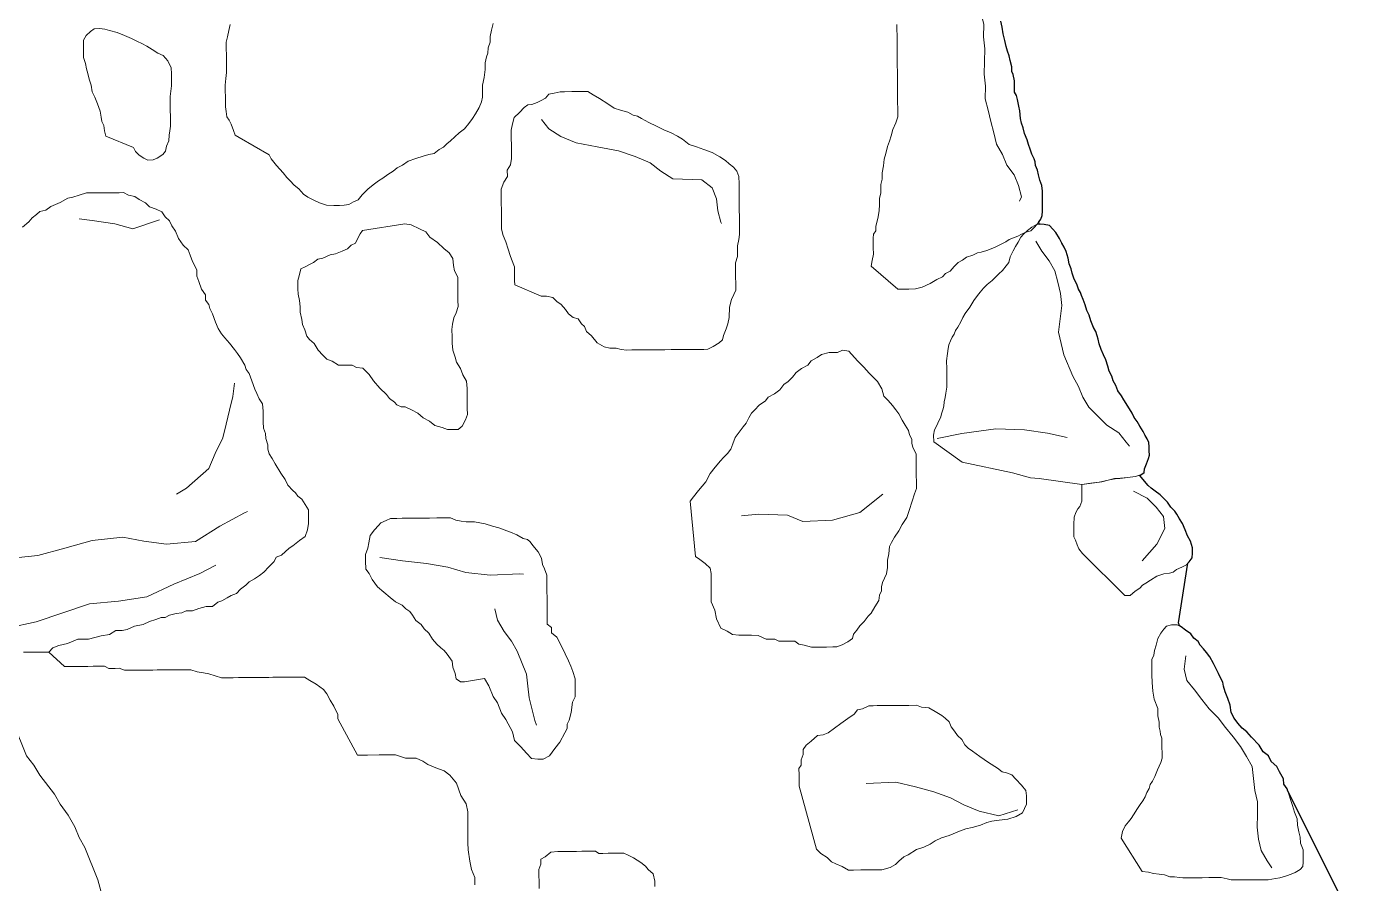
# Model space of a CAD drawing. Header units: millimetres. Extents: x -3113 to 15022, y -19591 to 4665.
# Drawn here: x -1424 to -769, y 184 to 605 of the extents above; entities that cross this region are included whole.
import ezdxf

# ---------------------------------------------------------------- set-up
doc = ezdxf.new("R2010")
doc.units = ezdxf.units.MM
doc.header["$XCLIPFRAME"] = 2
for name, color, linetype, lineweight in [('0A-detail', 7, 'Continuous', 18), ('0A-detail-detail', 7, 'Continuous', 13), ('0T-walltop', 7, 'Continuous', 30)]:
    doc.layers.add(name, color=color, linetype=linetype, lineweight=lineweight)
picture_1 = doc.add_image_def('image1.tif', size_in_pixel=(6668, 8809))

msp = doc.modelspace()

# ---------------------------------------------------------------- linework, layer by layer
at = {"layer": '0A-detail'}
for points in [[(-1371.85, 545.4), (-1385.4, 550.88), (-1386.12, 553.57), (-1386.35, 556.17), (-1387.46, 558.16), (-1387.68, 560.16), (-1388.31, 563.15), (-1389.54, 566.74), (-1390.87, 570.03), (-1392.2, 572.62), (-1392.63, 575.91), (-1393.65, 578.8), (-1394.28, 581.6), (-1395, 583.89), (-1395.42, 586.59), (-1396.35, 589.58), (-1396.38, 592.48), (-1396.4, 595.48), (-1396.43, 598.08), (-1395.15, 600.39), (-1392.96, 602.21), (-1391.18, 603.53), (-1388.58, 603.75), (-1385.87, 603.38), (-1383.57, 602.7), (-1379.96, 601.73), (-1376.35, 600.36), (-1372.83, 598.89), (-1369.92, 597.32), (-1367.71, 596.34), (-1365.4, 595.06), (-1362.68, 593.39), (-1359.97, 591.71), (-1357.36, 590.43), (-1355.03, 587.85), (-1353.3, 584.47), (-1353.28, 581.57), (-1353.25, 578.77), (-1353.22, 575.67), (-1353.6, 572.97), (-1353.87, 570.36), (-1353.85, 568.06), (-1353.81, 563.76), (-1353.78, 560.46), (-1353.76, 557.86), (-1353.74, 555.86), (-1354.02, 553.46), (-1354.3, 551.46), (-1354.48, 548.56), (-1355.65, 545.95), (-1356.23, 543.54), (-1357.52, 541.93), (-1360.2, 540.11), (-1362.19, 539.19), (-1364.79, 539.16), (-1366.8, 540.05), (-1369.01, 541.63), (-1370.83, 543.41)], [(-1171.78, 472.31), (-1184.73, 477.89), (-1184.75, 479.99), (-1184.78, 483.09), (-1184.81, 486.69), (-1186.24, 490.48), (-1186.96, 492.37), (-1187.99, 495.46), (-1189.02, 499.05), (-1190.45, 502.14), (-1191.18, 505.23), (-1191.21, 508.83), (-1191.23, 511.43), (-1191.27, 515.03), (-1191.29, 517.63), (-1191.32, 521.23), (-1191.36, 524.83), (-1190.09, 528.24), (-1188.31, 531.06), (-1188.34, 534.16), (-1186.86, 536.77), (-1186.29, 539.88), (-1186.31, 541.98), (-1186.34, 545.58), (-1186.39, 550.68), (-1186.42, 553.88), (-1185.75, 556.99), (-1184.97, 560.09), (-1182.4, 562.52), (-1180.02, 564.94), (-1178.33, 566.35), (-1176.23, 566.37), (-1173.64, 567.4), (-1171.65, 568.41), (-1169.56, 569.53), (-1167.98, 571.55), (-1165.28, 571.97), (-1162.39, 572.7), (-1160.29, 572.72), (-1156.69, 572.75), (-1151.49, 572.8), (-1148.89, 572.82), (-1146.27, 571.24), (-1143.16, 569.37), (-1139.03, 566.71), (-1135.91, 564.64), (-1132.8, 563.66), (-1129.19, 562.6), (-1126.58, 561.12), (-1124.48, 560.64), (-1122.47, 559.56), (-1118.85, 557.59), (-1115.13, 555.82), (-1111.52, 553.96), (-1107.9, 552.49), (-1104.79, 550.92), (-1102.37, 549.44), (-1099.05, 546.87), (-1095.44, 545.7), (-1091.83, 544.33), (-1087.71, 542.87), (-1084, 540.81), (-1081.28, 538.93), (-1079.36, 537.25), (-1077.25, 535.67), (-1075.73, 533.68), (-1074.61, 531.09), (-1074.57, 527.49), (-1074.55, 524.89), (-1074.52, 521.79), (-1074.5, 519.69), (-1074.48, 517.09), (-1074.45, 513.99), (-1074.43, 511.99), (-1074.41, 508.89), (-1074.38, 506.29), (-1074.35, 502.69), (-1074.73, 500.09), (-1075.4, 496.98), (-1075.37, 494.38), (-1075.35, 491.78), (-1076.32, 488.67), (-1076.3, 486.07), (-1076.28, 484.07), (-1076.26, 481.47), (-1076.23, 478.87), (-1076.2, 475.27), (-1077.18, 473.16), (-1078.26, 470.75), (-1079.23, 466.95), (-1079.48, 461.84), (-1080.15, 458.74), (-1080.83, 456.33), (-1082.2, 453.02), (-1082.68, 450.91), (-1084.27, 449.4), (-1087.35, 447.57), (-1089.94, 446.25), (-1091.94, 446.23), (-1095.54, 446.2), (-1099.24, 446.16), (-1101.74, 446.14), (-1105.44, 446.11), (-1107.94, 446.09), (-1111.04, 446.06), (-1114.74, 446.02), (-1117.24, 446), (-1119.84, 445.98), (-1123.54, 445.94), (-1127.14, 445.91), (-1129.64, 445.89), (-1132.44, 446.16), (-1134.85, 446.84), (-1137.95, 446.81), (-1140.85, 447.49), (-1144.17, 449.36), (-1147, 452.93), (-1149.42, 455.01), (-1150.44, 457.5), (-1151.86, 458.79), (-1153.58, 461.17), (-1155.98, 461.85), (-1158.3, 463.63), (-1159.82, 465.72), (-1161.94, 468.3), (-1163.96, 469.78), (-1166.07, 471.66), (-1169.18, 472.33)], [(-1235.38, 416.53), (-1238.49, 418), (-1240.49, 417.98), (-1242.6, 418.97), (-1243.81, 420.35), (-1246.23, 422.03), (-1247.65, 424.12), (-1250.97, 427.19), (-1254.11, 430.76), (-1256.13, 433.84), (-1257.65, 435.43), (-1259.26, 436.92), (-1262.37, 437.39), (-1264.48, 438.47), (-1266.48, 438.45), (-1269.08, 438.43), (-1271.18, 438.41), (-1274.29, 440.38), (-1276.9, 441.46), (-1278.92, 443.44), (-1281.24, 445.82), (-1283.17, 449.1), (-1285.39, 450.98), (-1286.81, 452.67), (-1287.83, 455.76), (-1288.86, 458.35), (-1289.28, 460.94), (-1290.01, 464.54), (-1290.04, 467.14), (-1290.36, 470.23), (-1291.09, 473.33), (-1291.12, 475.93), (-1291.13, 477.93), (-1291.15, 480.03), (-1290.47, 482.33), (-1289.71, 485.74), (-1287.61, 486.76), (-1285.52, 487.88), (-1283.53, 488.9), (-1281.45, 490.42), (-1278.85, 491.04), (-1275.27, 492.57), (-1272.67, 493.1), (-1269.38, 494.43), (-1266.79, 495.55), (-1265.01, 497.37), (-1262.92, 498.38), (-1261.94, 500.49), (-1260.66, 502.91), (-1259.37, 504.62), (-1238.7, 507.9), (-1235.6, 507.43), (-1231.48, 505.37), (-1228.37, 503.9), (-1226.34, 501.32), (-1222.62, 498.75), (-1219.49, 495.68), (-1216.87, 493.6), (-1215.15, 490.82), (-1214.82, 487.42), (-1214.29, 484.82), (-1212.67, 481.74), (-1212.64, 478.64), (-1212.62, 476.64), (-1212.59, 473.54), (-1212.56, 470.44), (-1212.54, 467.34), (-1213.51, 464.23), (-1214.58, 461.62), (-1215.26, 458.51), (-1215.53, 455.91), (-1215.5, 452.31), (-1215.47, 449.21), (-1215.14, 445.81), (-1214.01, 442.32), (-1213.29, 439.93), (-1211.26, 436.85), (-1210.13, 433.76), (-1208.4, 430.68), (-1208.07, 427.08), (-1208.05, 424.98), (-1208.01, 420.38), (-1207.98, 417.28), (-1207.95, 414.18), (-1208.93, 411.57), (-1210.5, 408.46), (-1212.49, 406.94), (-1215.09, 406.91), (-1217.69, 406.89), (-1220.3, 407.87), (-1223.91, 408.83), (-1226.53, 410.91), (-1229.64, 412.58), (-1232.26, 414.96)], [(-965.03, 390.88), (-978.92, 400.85), (-979.05, 404.15), (-978.58, 406.75), (-977.3, 409.17), (-976.61, 410.87), (-975.73, 412.68), (-974.95, 414.99), (-974.57, 416.59), (-974.08, 418.3), (-973.9, 420.4), (-973.32, 422.6), (-973.04, 424.71), (-972.57, 427.71), (-972.59, 430.01), (-972.62, 433.21), (-972.65, 436.71), (-972.68, 440.51), (-972.32, 444.11), (-971.94, 446.72), (-971.65, 448.42), (-970.77, 450.43), (-969.89, 452.23), (-969, 453.74), (-968.32, 455.45), (-967.23, 457.06), (-965.66, 459.77), (-964.78, 461.78), (-963.59, 463.89), (-961.32, 467.01), (-959.25, 470.23), (-957.47, 472.65), (-956.19, 474.36), (-954.61, 476.27), (-952.72, 478.09), (-950.34, 480.01), (-948.46, 481.83), (-946.97, 483.24), (-945.28, 484.86), (-943.5, 487.28), (-942.22, 488.89), (-941.54, 491.69), (-940.07, 494.61), (-938.89, 496.72), (-937.61, 498.83), (-936.23, 501.24), (-934.95, 502.85), (-932.96, 504.57), (-930.78, 506.19), (-928.59, 507.51), (-926.69, 507.63), (-924.79, 507.55), (-922.18, 506.97), (-920.57, 505.18), (-919.05, 503.6), (-917.32, 500.61), (-916.2, 498.42), (-914.99, 496.43), (-914.07, 494.24), (-913.04, 490.95), (-912.51, 488.26), (-911.49, 485.76), (-910.97, 483.67), (-910.04, 480.68), (-908.82, 478.19), (-907.9, 475.8), (-906.89, 474.21), (-906.47, 472.61), (-905.65, 470.62), (-904.73, 468.03), (-903.9, 465.23), (-902.78, 463.04), (-901.86, 460.25), (-900.53, 456.96), (-899.51, 454.97), (-898.79, 452.88), (-898.28, 451.18), (-897.76, 448.99), (-896.73, 446.1), (-895.61, 443.61), (-894.58, 441.02), (-893.56, 438.03), (-892.83, 435.53), (-891.51, 433.04), (-890.89, 430.75), (-889.67, 428.46), (-888.55, 425.87), (-886.82, 423.39), (-885.61, 421.4), (-883.68, 418.41), (-881.55, 414.93), (-880.53, 412.84), (-879.21, 410.75), (-877.89, 408.47), (-876.27, 405.88), (-875.15, 403.99), (-874.23, 402.3), (-873.42, 400.41), (-873.2, 398.31), (-873.18, 396.41), (-873.16, 394.31), (-873.55, 392.6), (-874.62, 389.99), (-875.5, 387.59), (-875.78, 385.78), (-877.27, 384.67), (-879.97, 383.85), (-887.66, 382.78), (-890.26, 382.75), (-893.35, 381.92), (-897.64, 380.99), (-906.23, 379.91), (-927.26, 382.82), (-931.56, 383.18), (-940.38, 385.6)], [(-1098.57, 371.77), (-1096.98, 373.88), (-1094.41, 376.9), (-1090.85, 381.14), (-1088.79, 385.26), (-1086.32, 388.38), (-1083.74, 391.5), (-1082.16, 393.12), (-1080.18, 395.13), (-1078.6, 397.25), (-1077.62, 399.86), (-1076.55, 402.97), (-1074.57, 405.59), (-1072.49, 408.2), (-1071.11, 409.92), (-1069.73, 412.63), (-1068.46, 414.94), (-1066.87, 416.46), (-1064.69, 418.88), (-1061.61, 421), (-1060.23, 422.72), (-1057.14, 424.44), (-1054.56, 426.37), (-1052.58, 428.99), (-1050.5, 430.5), (-1048.41, 432.62), (-1046.54, 434.94), (-1043.85, 436.76), (-1040.77, 438.39), (-1039.19, 440.51), (-1036.3, 442.23), (-1034.11, 443.65), (-1030.42, 444.69), (-1026.32, 444.72), (-1023.73, 445.75), (-1020.63, 445.28), (-1016.49, 440.61), (-1013.36, 437.54), (-1010.73, 434.56), (-1009.22, 432.98), (-1006.59, 430.4), (-1004.46, 426.82), (-1003.43, 423.23), (-1001.31, 421.15), (-999.29, 418.67), (-997.67, 416.58), (-996.15, 414.5), (-994.52, 411.41), (-993, 408.92), (-991.37, 406.34), (-990.86, 404.24), (-989.84, 402.15), (-989.82, 400.15), (-989.3, 398.06), (-987.67, 394.97), (-987.64, 391.37), (-987.61, 388.27), (-987.58, 385.17), (-987.54, 380.47), (-987.52, 377.97), (-988.49, 375.36), (-989.56, 371.75), (-991.02, 367.04), (-992.29, 363.63), (-994.56, 360.31), (-996.13, 357.19), (-998.2, 354.07), (-999.68, 351.46), (-1000.66, 349.35), (-1001.03, 345.75), (-1001.7, 342.64), (-1001.67, 339.04), (-1002.14, 335.94), (-1004.2, 331.82), (-1004.68, 329.71), (-1004.66, 327.62), (-1005.64, 325.61), (-1005.92, 323), (-1007.99, 319.88), (-1009.66, 316.77), (-1011.25, 315.15), (-1013.23, 312.64), (-1015.31, 310.52), (-1016.79, 308.4), (-1018.37, 306.39), (-1018.85, 304.29), (-1021.24, 302.56), (-1024.02, 301.14), (-1026.61, 300.12), (-1028.61, 300.1), (-1031.71, 300.07), (-1034.31, 300.05), (-1036.91, 300.02), (-1039.01, 300), (-1042.62, 300.97), (-1045.23, 301.45), (-1047.24, 303.03), (-1049.84, 303.01), (-1052.44, 302.98), (-1055.04, 302.96), (-1057.05, 303.94), (-1061.25, 303.9), (-1065.17, 305.67), (-1068.47, 305.94), (-1071.57, 305.91), (-1074.67, 305.88), (-1077.77, 306.15), (-1080.39, 307.83), (-1083.5, 309.4), (-1085.64, 313.98), (-1086.48, 318.17), (-1088.22, 322.26), (-1088.25, 326.36), (-1088.29, 329.96), (-1088.31, 332.56), (-1088.34, 336.16), (-1088.77, 338.75), (-1091.19, 341.13), (-1093.91, 343.11), (-1096.02, 344.59)], [(-885.14, 325.3), (-905.92, 346.01), (-907.85, 348.29), (-908.56, 350.29), (-909.48, 352.48), (-910.2, 354.17), (-910.22, 356.47), (-910.25, 360.17), (-909.99, 363.87), (-909.31, 366.08), (-908.32, 367.89), (-907.23, 369), (-906.36, 371.61), (-906.23, 379.91), (-901.94, 380.45), (-896.54, 381.2), (-892.65, 382.13), (-888.96, 382.76), (-883.86, 383.31), (-879.97, 383.85), (-877.97, 384.46), (-873.72, 379.3), (-872.21, 378.12), (-870.3, 376.53), (-867.78, 374.76), (-866.07, 372.97), (-864.25, 371.19), (-862.53, 368.8), (-860.71, 366.82), (-859.7, 365.23), (-858.28, 363.04), (-856.86, 360.75), (-855.63, 357.67), (-854.4, 354.68), (-852.98, 352.09), (-851.95, 348.8), (-851.92, 346.1), (-852.1, 343.8), (-853.69, 341.98), (-854.87, 340.47), (-857.16, 339.25), (-859.75, 338.13), (-861.44, 336.81), (-863.24, 336.3), (-866.03, 336.07), (-869.52, 334.84), (-872.6, 332.91), (-874.89, 331.39), (-876.58, 330.37), (-877.87, 328.96), (-880.16, 327.54), (-882.54, 325.32)], [(-1199.48, 284.55), (-1209.37, 282.96), (-1211.37, 282.94), (-1213.48, 284.42), (-1214, 287.02), (-1215.03, 290.11), (-1215.46, 293.21), (-1217.89, 296.58), (-1219.31, 298.37), (-1221.02, 299.66), (-1222.93, 301.44), (-1225.06, 303.92), (-1226.88, 306.8), (-1229.2, 309.08), (-1230.72, 311.17), (-1233.34, 313.14), (-1234.96, 315.73), (-1236.28, 317.52), (-1238.09, 318.8), (-1239.91, 320.59), (-1243.22, 322.26), (-1245.84, 324.43), (-1248.97, 327), (-1252.09, 329.58), (-1254.72, 333.15), (-1256.25, 336.24), (-1257.87, 338.32), (-1257.91, 342.42), (-1257.93, 345.52), (-1256.86, 348.63), (-1256.39, 351.24), (-1255.62, 354.84), (-1253.54, 357.66), (-1251.56, 359.68), (-1250.38, 361.09), (-1247.78, 362.12), (-1245.69, 363.23), (-1242.59, 363.26), (-1239.99, 363.29), (-1237.99, 363.3), (-1234.9, 363.33), (-1231.8, 363.36), (-1229.2, 363.38), (-1226.6, 363.41), (-1223, 363.44), (-1219.4, 363.47), (-1216.3, 363.5), (-1213.69, 362.42), (-1211.08, 361.95), (-1208.48, 361.47), (-1204.38, 361.51), (-1199.17, 360.56), (-1195.56, 359.49), (-1192.45, 358.52), (-1189.84, 357.54), (-1186.73, 356.47), (-1183.62, 355.2), (-1180.5, 353.42), (-1178.4, 352.94), (-1177.09, 351.76), (-1175.87, 349.87), (-1173.24, 346.79), (-1171.61, 343.7), (-1171.09, 340.61), (-1170.07, 338.52), (-1168.94, 335.43), (-1168.91, 332.33), (-1168.89, 329.83), (-1168.87, 327.73), (-1168.84, 324.13), (-1168.81, 321.03), (-1168.78, 317.93), (-1168.76, 315.33), (-1168.72, 311.23), (-1166.71, 309.65), (-1166.68, 307.05), (-1164.06, 304.97), (-1161.42, 299.9), (-1159.89, 296.81), (-1158.26, 293.22), (-1157.23, 290.63), (-1156.11, 288.04), (-1155.08, 284.45), (-1155.05, 280.85), (-1155.02, 278.25), (-1155, 275.65), (-1156.37, 273.04), (-1157.03, 267.93), (-1157.99, 264.22), (-1158.98, 262.22), (-1158.96, 260.12), (-1160.04, 258.01), (-1162.6, 253.38), (-1165.07, 250.26), (-1167.64, 246.64), (-1170.72, 245.01), (-1173.32, 244.99), (-1176.42, 245.36), (-1178.85, 248.04), (-1181.68, 251.11), (-1184.81, 254.18), (-1185.84, 258.37), (-1189, 264.54), (-1191.13, 267.62), (-1193.17, 272.71), (-1195.3, 275.79), (-1197.45, 280.97)], [(-876.61, 189.87), (-886.96, 206.28), (-886.29, 209.48), (-885.11, 212.29), (-883.43, 214.21), (-882.05, 215.82), (-880.96, 217.63), (-878.99, 220.75), (-877.71, 222.76), (-876.32, 224.57), (-875.24, 226.58), (-874.46, 228.69), (-873.18, 230.7), (-872.7, 232.51), (-871.61, 234.22), (-870.53, 236.53), (-869.16, 239.84), (-867.49, 243.35), (-866.91, 245.46), (-866.94, 248.06), (-866.96, 250.76), (-866.99, 253.46), (-867, 255.36), (-867.62, 257.05), (-867.83, 258.75), (-868.35, 260.65), (-868.37, 263.25), (-869, 266.24), (-869.03, 269.94), (-870.78, 274.52), (-871.51, 278.42), (-871.85, 282.72), (-871.88, 286.42), (-871.9, 288.42), (-871.93, 291.51), (-871.95, 294.01), (-870.97, 296.02), (-870.69, 298.33), (-869.82, 301.03), (-869.05, 304.34), (-867.47, 306.96), (-866.09, 308.77), (-864.8, 310.28), (-862.21, 311), (-859.51, 311.03), (-857.5, 310.05), (-855.48, 308.36), (-852.86, 306.49), (-851.35, 304.5), (-849.23, 302.82), (-848.22, 301.03), (-846.6, 299.24), (-845.08, 297.46), (-843.46, 295.27), (-841.73, 291.99), (-840.51, 289.7), (-839.19, 287.01), (-838.17, 285.02), (-837.15, 282.83), (-836.73, 280.83), (-835.91, 278.14), (-834.68, 274.85), (-833.55, 271.56), (-832.92, 267.97), (-831.49, 265.08), (-829.67, 262.7), (-827.65, 260.31), (-825.33, 258.44), (-823, 255.76), (-819.27, 251.89), (-817.34, 248.61), (-814.62, 246.63), (-813.3, 243.94), (-810.57, 241.37), (-809.25, 238.78), (-807.22, 235.4), (-807.2, 232.8), (-805.58, 230.51), (-804.75, 227.82), (-803.83, 225.23), (-802.8, 222.24), (-801.97, 218.95), (-800.64, 215.66), (-800.41, 212.66), (-799.78, 209.36), (-799.06, 206.67), (-799.03, 203.77), (-797.7, 200.48), (-797.67, 196.48), (-797.65, 194.48), (-797.83, 192.38), (-799.12, 190.77), (-801.5, 189.45), (-803.5, 188.53), (-805.89, 187.81), (-809.18, 186.78), (-811.18, 186.46), (-814.77, 185.83), (-817.07, 185.81), (-820.07, 185.78), (-823.37, 185.75), (-826.37, 185.72), (-829.27, 185.7), (-832.97, 185.76), (-834.98, 186.25), (-837.98, 186.92), (-840.58, 186.89), (-843.88, 186.86), (-847.18, 186.83), (-849.78, 186.81), (-852.48, 186.79), (-854.38, 186.77), (-856.78, 186.75), (-858.38, 186.93), (-860.79, 187.31), (-863.09, 187.29), (-865.7, 188.27), (-868.3, 188.64), (-871.1, 188.82), (-873.61, 189.5)], [(-1036.52, 200.82), (-1045.1, 231.75), (-1045.13, 235.34), (-1045.15, 237.34), (-1045.18, 240.44), (-1044.09, 242.05), (-1044.11, 244.65), (-1043.14, 247.26), (-1043.16, 249.76), (-1041.68, 251.88), (-1039.1, 253.8), (-1036.02, 256.63), (-1033.22, 256.95), (-1030.83, 257.98), (-1027.75, 260.3), (-1024.67, 262.53), (-1021.1, 264.96), (-1018.02, 267.09), (-1016.43, 269.21), (-1013.94, 269.73), (-1010.85, 271.26), (-1008.75, 271.28), (-1006.75, 271.29), (-1003.15, 271.33), (-999.45, 271.36), (-996.35, 271.39), (-993.25, 271.42), (-991.25, 271.43), (-987.55, 271.47), (-985.04, 270.49), (-981.34, 270.22), (-978.23, 268.45), (-975.11, 266.48), (-973.4, 265.1), (-971.48, 263.41), (-970.46, 260.82), (-968.84, 258.74), (-967.32, 256.65), (-965.2, 254.67), (-963.68, 252.08), (-962.06, 250.5), (-960.05, 249.02), (-956.32, 246.25), (-952.2, 243.39), (-947.77, 240.53), (-945.46, 238.85), (-943.35, 238.27), (-940.74, 237.29), (-938.72, 235.21), (-935.9, 232.33), (-933.77, 229.65), (-933.45, 227.06), (-933.43, 224.96), (-933.41, 222.86), (-934.39, 220.85), (-935.47, 218.74), (-938.56, 216.81), (-942.65, 215.57), (-946.84, 215.03), (-950.44, 214.5), (-952.93, 213.98), (-956.02, 212.55), (-960.21, 211.51), (-963.3, 210.78), (-966.39, 209.66), (-971.47, 207.61), (-975.16, 206.48), (-978.25, 204.95), (-980.74, 203.33), (-983.92, 201.8), (-987.51, 200.67), (-991.59, 198.13), (-993.68, 197.01), (-996.16, 194.99), (-997.75, 193.37), (-1000.33, 191.85), (-1004.42, 190.71), (-1008.02, 190.68), (-1011.12, 190.65), (-1014.72, 190.62), (-1018.32, 190.59), (-1020.92, 190.56), (-1024.04, 192.33), (-1027.15, 193.61), (-1029.26, 194.69), (-1031.28, 196.67), (-1034.4, 198.74)]]:
    msp.add_lwpolyline(points, close=True, dxfattribs=at)
for points in [[(-1195.29, 606.2), (-1196.06, 602.89), (-1196.73, 599.89), (-1196.71, 596.99), (-1197.68, 594.28), (-1197.96, 591.68), (-1198.64, 589.87), (-1199.22, 586.96), (-1199.19, 583.66), (-1199.65, 579.76), (-1200.52, 575.95), (-1200.49, 572.35), (-1200.46, 570.05), (-1201.04, 567.75), (-1202.22, 564.94), (-1203.89, 561.82), (-1205.37, 559.51), (-1207.25, 557.09), (-1209.32, 554.47), (-1211.91, 552.45), (-1214.19, 550.53), (-1216.27, 548.61), (-1218.06, 547.19), (-1219.74, 545.48), (-1221.83, 544.36), (-1224.32, 542.44), (-1226.81, 541.81), (-1229.6, 541.09), (-1233.19, 539.96), (-1236.98, 538.62), (-1239.86, 536.69), (-1242.45, 535.27), (-1244.44, 533.65), (-1247.02, 532.13), (-1249.41, 530.31), (-1251.6, 528.99), (-1254.28, 526.96), (-1256.86, 524.94), (-1259.53, 522.12), (-1261.51, 519.6), (-1263.8, 518.58), (-1266.09, 517.26), (-1268.39, 516.94), (-1270.79, 516.91), (-1273.59, 516.89), (-1277.19, 516.96), (-1280.5, 518.23), (-1283.61, 519.7), (-1286.22, 520.97), (-1288.34, 522.36), (-1290.76, 525.03), (-1292.98, 526.91), (-1295, 528.9), (-1296.61, 530.58), (-1298.33, 532.87), (-1301.66, 536.44), (-1304.29, 539.71), (-1305.31, 541.7), (-1319.99, 550.17), (-1321.9, 551.45), (-1322.82, 553.64), (-1323.95, 556.73), (-1324.97, 558.73), (-1325.98, 560.32), (-1326.41, 563.01), (-1326.73, 565.31), (-1326.75, 567.51), (-1326.77, 570.31), (-1326.8, 572.91), (-1326.82, 575.91), (-1326.55, 579.21), (-1326.18, 582.22), (-1326.21, 585.52), (-1326.23, 588.12), (-1326.25, 590.42), (-1326.29, 594.11), (-1326.31, 597.11), (-1325.64, 599.72), (-1325.07, 602.73), (-1324.39, 605.73)], [(-945.99, 607.36), (-945.47, 604.46), (-944.84, 601.17), (-944.11, 597.87), (-943.38, 594.88), (-942.76, 592.59), (-942.04, 590.29), (-941.42, 588), (-940.69, 585), (-940.67, 582.7), (-939.96, 581.21), (-939.33, 578.12), (-939.29, 574.42), (-939.28, 572.42), (-938.36, 570.83), (-937.94, 568.83), (-937.21, 565.54), (-936.69, 563.34), (-936.46, 559.64), (-935.84, 557.35), (-935.12, 554.95), (-934.49, 552.16), (-933.06, 549.07), (-932.44, 546.78), (-931.72, 544.48), (-930.9, 542.09), (-929.68, 539.8), (-929.27, 538.31), (-929.05, 536.51), (-928.03, 534.22), (-927.61, 531.92), (-926.98, 529.33), (-925.96, 526.64), (-925.64, 523.94), (-925.61, 521.34), (-925.59, 518.74), (-925.56, 516.04), (-925.55, 514.14), (-925.73, 511.94), (-926.51, 510.13), (-928.09, 507.82), (-930.07, 505.7), (-931.36, 504.39), (-933.65, 503.76), (-935.94, 502.74), (-937.74, 501.83), (-939.93, 501.01), (-941.92, 500.09), (-943.61, 498.97), (-945.6, 498.06), (-949.19, 496.22), (-952.87, 494.69), (-955.77, 493.96), (-957.46, 493.65), (-959.85, 492.53), (-962.94, 491.5), (-964.93, 490.08), (-967.02, 488.86), (-968.9, 486.85), (-970.88, 484.63), (-973.17, 483.51), (-974.76, 481.89), (-977.45, 480.57), (-980.73, 478.54), (-984.71, 476.8), (-988, 475.87), (-991.3, 475.84), (-994.3, 475.81), (-996.6, 475.79), (-1009.71, 487.08), (-1009.23, 489.88), (-1008.66, 492.89), (-1008.69, 496.19), (-1008.71, 498.09), (-1008.73, 500.79), (-1008.55, 502.79), (-1007.36, 504.4), (-1007.38, 506.7), (-1006.52, 510.41), (-1005.85, 514.31), (-1005.58, 517.31), (-1005.61, 520.41), (-1004.93, 522.92), (-1004.95, 524.92), (-1004.97, 527.22), (-1004.29, 529.83), (-1004.32, 532.93), (-1003.75, 536.33), (-1003.28, 539.54), (-1002.51, 542.44), (-1001.64, 545.85), (-1000.76, 548.46), (-999.98, 551.07), (-999.01, 554.08), (-997.64, 557.39), (-996.67, 560.4), (-996.69, 562.7), (-996.71, 565), (-996.73, 567), (-996.75, 569.6), (-996.78, 572.3), (-996.81, 575.9), (-996.84, 578.9), (-996.87, 582.2), (-996.9, 586), (-996.93, 588.8), (-996.96, 592.4), (-996.99, 595.4), (-997.01, 598.4), (-997.03, 600.7), (-997.05, 603), (-997.08, 605.7)], [(-1426.3, 506.21), (-1423.22, 508.83), (-1421.64, 510.85), (-1419.55, 512.47), (-1417.87, 513.88), (-1414.97, 514.61), (-1412.39, 516.33), (-1407.8, 518.27), (-1404.12, 520.51), (-1401.63, 520.93), (-1398.54, 521.96), (-1394.95, 522.99), (-1390.75, 523.03), (-1387.65, 523.06), (-1384.05, 523.09), (-1381.45, 523.11), (-1378.85, 523.14), (-1376.85, 523.15), (-1374.24, 521.88), (-1371.13, 521.21), (-1369.02, 519.83), (-1365.9, 518.15), (-1364.08, 516.27), (-1360.77, 515.1), (-1357.96, 513.72), (-1356.24, 511.34), (-1354.12, 509.26), (-1353.1, 506.87), (-1351.28, 504.29), (-1349.74, 500.7), (-1347.41, 497.32), (-1344.99, 495.04), (-1343.97, 492.45), (-1342.94, 489.36), (-1340.8, 485.28), (-1340.78, 482.18), (-1339.75, 479.59), (-1338.42, 475.7), (-1336.59, 472.92), (-1336.57, 470.32), (-1334.95, 468.23), (-1334.43, 466.24), (-1333.01, 463.65), (-1331.57, 459.56), (-1330.24, 456.47), (-1328.62, 453.89), (-1327.1, 451.8), (-1324.68, 449.22), (-1322.35, 446.14), (-1320.83, 444.16), (-1319.41, 442.07), (-1317.18, 438.49), (-1316.56, 436.4), (-1315.04, 434.31), (-1313.81, 430.72), (-1312.37, 426.63), (-1311.35, 424.54), (-1310.23, 421.95), (-1308.51, 419.47), (-1308.17, 415.87), (-1308.15, 412.77), (-1308.13, 410.67), (-1308.1, 407.57), (-1306.98, 404.98), (-1306.95, 402.38), (-1305.92, 399.29), (-1305.91, 397.29), (-1305.18, 394.9), (-1303.76, 392.61), (-1302.24, 390.02), (-1299.6, 385.45), (-1297.47, 382.37), (-1296.14, 379.58), (-1293.62, 376.9), (-1292.31, 375.71), (-1291.2, 374.12), (-1289.18, 372.64), (-1287.56, 370.06), (-1286.03, 367.47), (-1286, 363.87), (-1285.97, 360.77), (-1286.45, 357.67), (-1287.62, 354.26), (-1290.3, 352.43), (-1293.58, 349.8), (-1295.46, 348.58), (-1299.23, 345.15), (-1301.82, 344.13), (-1302.8, 342.02), (-1305.38, 339.39), (-1307.96, 336.77), (-1310.04, 335.25), (-1312.53, 333.63), (-1315.12, 332.11), (-1316.7, 330.49), (-1319.28, 328.47), (-1321.26, 326.35), (-1323.85, 325.33), (-1325.94, 324.21), (-1328.53, 322.68), (-1330.53, 322.17), (-1333.11, 320.04), (-1336.21, 320.01), (-1339.8, 318.98), (-1342.89, 317.85), (-1345.99, 317.83), (-1348.08, 316.81), (-1350.88, 316.48), (-1354.27, 315.75), (-1356.36, 314.63), (-1358.36, 314.61), (-1360.95, 313.59), (-1364.04, 312.56), (-1367.13, 311.13), (-1371.32, 310.4), (-1374.91, 308.76), (-1377.4, 308.24), (-1380.6, 308.21), (-1383.58, 306.18), (-1387.78, 305.55), (-1393.96, 303.99), (-1399.16, 303.94), (-1404.25, 301.8), (-1408.44, 300.76), (-1411.43, 299.73), (-1413.51, 297.61), (-1416.61, 297.59), (-1421.81, 297.54), (-1425.91, 297.5)], [(-1424.91, 297.51), (-1420.51, 297.55), (-1415.91, 297.59), (-1413.51, 297.61), (-1405.74, 290.48), (-1403.64, 290.5), (-1401.04, 290.53), (-1398.44, 290.55), (-1396.44, 290.57), (-1394.34, 290.59), (-1391.74, 290.61), (-1389.14, 290.63), (-1386.04, 290.66), (-1384.03, 289.58), (-1380.93, 289.61), (-1378.83, 289.63), (-1376.22, 288.65), (-1372.63, 288.68), (-1370.53, 288.7), (-1368.53, 288.72), (-1365.93, 288.74), (-1362.33, 288.78), (-1360.23, 288.8), (-1358.13, 288.81), (-1355.03, 288.84), (-1353.03, 288.86), (-1350.93, 288.88), (-1348.83, 288.9), (-1345.73, 288.93), (-1343.73, 288.94), (-1340.62, 287.97), (-1337.51, 287.4), (-1334.91, 286.92), (-1331.8, 285.95), (-1328.69, 284.98), (-1326.59, 285), (-1322.99, 285.03), (-1320.39, 285.06), (-1317.29, 285.08), (-1314.69, 285.11), (-1312.69, 285.13), (-1310.59, 285.14), (-1307.99, 285.17), (-1305.39, 285.19), (-1303.39, 285.21), (-1301.29, 285.23), (-1298.69, 285.25), (-1295.09, 285.28), (-1292.49, 285.31), (-1289.89, 285.33), (-1287.89, 285.35), (-1285.28, 283.57), (-1282.16, 281.9), (-1278.54, 279.23), (-1276.92, 277.15), (-1275.39, 274.06), (-1273.46, 270.98), (-1271.62, 266.9), (-1271.6, 264.8), (-1261.94, 246.98), (-1256.94, 247.03), (-1251.24, 247.08), (-1247.64, 247.11), (-1243.24, 247.15), (-1238.33, 245.5), (-1233.13, 245.54), (-1229.81, 243.97), (-1227.4, 242.4), (-1223.39, 240.83), (-1219.27, 239.27), (-1216.55, 237.19), (-1213.22, 233.22), (-1211.16, 227.24), (-1208.63, 223.16), (-1207.79, 219.17), (-1207.75, 214.37), (-1207.7, 209.07), (-1207.65, 203.87), (-1207.62, 200.57), (-1206.77, 194.98), (-1205.93, 190.89), (-1204.3, 186.9), (-1204.26, 183.3)], [(-1172.75, 181.49), (-1172.78, 185.09), (-1172.8, 187.69), (-1172.83, 190.79), (-1171.85, 193.4), (-1171.88, 195.9), (-1169.79, 197.02), (-1167.01, 199.34), (-1163.61, 199.67), (-1161.01, 199.69), (-1159.01, 199.71), (-1156.41, 199.74), (-1154.31, 199.76), (-1151.71, 199.78), (-1148.11, 199.81), (-1145.01, 199.84), (-1143.5, 198.75), (-1141.4, 198.77), (-1138.8, 198.8), (-1135.7, 198.82), (-1133.1, 198.85), (-1131.1, 198.87), (-1128.99, 197.88), (-1126.38, 196.51), (-1122.76, 194.34), (-1120.44, 192.46), (-1119.13, 190.77), (-1116.71, 188.7), (-1115.98, 185.1), (-1115.95, 182.5)]]:
    msp.add_lwpolyline(points, dxfattribs=at)
at = {"layer": '0A-detail-detail'}
for points in [[(-968.17, 630.96), (-963.77, 626.6), (-960.12, 621.93), (-957.23, 616.96), (-954.46, 605.79), (-954.58, 599.6), (-953.95, 593.71), (-954.08, 587.51), (-954.2, 581.32), (-953.57, 575.43), (-953.69, 569.24), (-952.31, 563.65), (-950.92, 558.07), (-949.54, 552.48), (-948.15, 546.9), (-945.26, 541.93), (-943.12, 536.65), (-939.48, 531.98), (-937.34, 526.7), (-935.96, 521.12), (-936.85, 519)], [(-1171.55, 559.11), (-1167.9, 554.44), (-1162, 550.69), (-1154.58, 547.55), (-1144.16, 545.63), (-1133.73, 543.71), (-1125.56, 540.87), (-1118.15, 537.73), (-1112.99, 533.67), (-1107.09, 529.92), (-1092.89, 529.53), (-1087.74, 525.47), (-1085.6, 520.19), (-1084.97, 514.3), (-1083.58, 508.72), (-1083.28, 507.97)], [(-1359.08, 509.77), (-1372.13, 505.36), (-1381, 507.87), (-1392.12, 509.48), (-1398.58, 510.35)], [(-928.91, 499.39), (-926.02, 494.42), (-922.37, 489.75), (-919.48, 484.78), (-918.1, 479.2), (-916.71, 473.61), (-916.08, 467.72), (-916.96, 461.22), (-917.83, 454.73), (-916.45, 449.14), (-915.06, 443.56), (-910.79, 433), (-907.9, 428.03), (-905.76, 422.75), (-902.87, 417.78), (-898.47, 413.41), (-894.07, 409.05), (-888.16, 405.3), (-884.52, 400.63), (-882.85, 398.67)], [(-1322.22, 429.54), (-1323.09, 423.07), (-1324.71, 416.31), (-1326.34, 409.54), (-1327.96, 402.77), (-1331.83, 395.09), (-1334.95, 387.72), (-1345.87, 378.06), (-1350.81, 375.18)], [(-913.52, 402.93), (-923.2, 405.15), (-934.38, 406.77), (-948.57, 407.16), (-965.17, 404.83), (-977.4, 402.51)], [(-1004, 375.05), (-1015.28, 366.09), (-1028.71, 362.41), (-1043.35, 361.75), (-1050.76, 364.89), (-1064.96, 365.28), (-1073.41, 364.49)], [(-880.93, 376.63), (-874.27, 373.18), (-869.88, 368.82), (-866.23, 364.15), (-865.6, 358.26), (-869.49, 350.54), (-876.7, 342.35)], [(-1433.12, 343.59), (-1418.86, 345), (-1405.51, 348.66), (-1392.16, 352.32), (-1377.15, 354.04), (-1366.77, 352.13), (-1355.65, 350.52), (-1341.39, 351.93), (-1329.56, 359.34), (-1317.43, 366), (-1315.93, 366.61)], [(-1250.94, 344.05), (-1239.82, 342.44), (-1227.95, 341.14), (-1217.58, 339.23), (-1208.71, 336.71), (-1196.84, 335.41), (-1182.27, 336.07), (-1180.47, 335.93)], [(-1433.26, 309.48), (-1419.61, 312.39), (-1406.56, 316.8), (-1393.52, 321.21), (-1379.26, 322.63), (-1365.3, 324.79), (-1352.11, 331), (-1339.37, 336.16), (-1331.43, 340.25)], [(-1194.51, 318.89), (-1193.13, 313.34), (-1189.95, 307.64), (-1186.33, 303), (-1183.45, 298.05), (-1178.89, 286.8), (-1178.27, 280.94), (-1177.64, 275.09), (-1174.88, 263.98), (-1173.97, 261.73)], [(-855.2, 295.76), (-856.07, 289.26), (-854.69, 283.68), (-851.04, 279.01), (-847.4, 274.34), (-843.75, 269.67), (-839.35, 265.31), (-835.71, 260.64), (-832.06, 255.98), (-828.42, 251.31), (-825.53, 246.33), (-822.63, 241.36), (-822, 235.47), (-821.37, 229.58), (-819.99, 224), (-820.11, 217.81), (-820.23, 211.61), (-819.6, 205.72), (-818.22, 200.14), (-815.33, 195.17), (-813.05, 191.7)], [(-1433.43, 279.73), (-1431.3, 274.48), (-1432.17, 268.02), (-1430.8, 262.46), (-1424.42, 246.71), (-1420.79, 242.07), (-1417.92, 237.12), (-1410.66, 227.84), (-1407.79, 222.89), (-1403.86, 217.5), (-1400.68, 211.8), (-1398.55, 206.55), (-1395.68, 201.61), (-1389.3, 185.86), (-1387.92, 180.31)], [(-1012.26, 233.02), (-997.62, 233.68), (-987.94, 231.46), (-979.02, 228.93), (-970.85, 226.09), (-964.19, 222.64), (-956.78, 219.5), (-947.11, 217.28), (-937.76, 220.18)]]:
    msp.add_lwpolyline(points, dxfattribs=at)
at = {"layer": '0T-walltop'}
msp.add_lwpolyline([(-780.11, 179.34), (-805.21, 229.31), (-805.58, 230.51), (-807.2, 232.8), (-807.22, 235.4), (-809.25, 238.78), (-810.57, 241.37), (-813.3, 243.94), (-814.62, 246.63), (-817.34, 248.61), (-819.27, 251.89), (-823, 255.76), (-825.33, 258.44), (-827.65, 260.31), (-829.67, 262.7), (-831.49, 265.08), (-832.92, 267.97), (-833.55, 271.56), (-834.68, 274.85), (-835.91, 278.14), (-836.73, 280.83), (-837.15, 282.83), (-838.17, 285.02), (-839.19, 287.01), (-840.51, 289.7), (-841.73, 291.99), (-843.46, 295.27), (-845.08, 297.46), (-846.6, 299.24), (-848.22, 301.03), (-849.23, 302.82), (-851.35, 304.5), (-852.86, 306.49), (-855.48, 308.36), (-857.5, 310.05), (-858.42, 310.5), (-858.83, 311.95), (-854.28, 341.23), (-853.69, 341.98), (-852.1, 343.8), (-851.92, 346.1), (-851.95, 348.8), (-852.98, 352.09), (-854.4, 354.68), (-855.63, 357.67), (-856.86, 360.75), (-858.28, 363.04), (-859.7, 365.23), (-860.71, 366.82), (-862.53, 368.8), (-864.25, 371.19), (-866.07, 372.97), (-867.78, 374.76), (-870.3, 376.53), (-872.21, 378.12), (-873.72, 379.3), (-877.97, 384.46), (-877.27, 384.67), (-875.78, 385.78), (-875.5, 387.59), (-874.62, 389.99), (-873.55, 392.6), (-873.16, 394.31), (-873.18, 396.41), (-873.2, 398.31), (-873.42, 400.41), (-874.23, 402.3), (-875.15, 403.99), (-876.27, 405.88), (-877.89, 408.47), (-879.21, 410.75), (-880.53, 412.84), (-881.55, 414.93), (-883.68, 418.41), (-885.61, 421.4), (-886.82, 423.39), (-888.55, 425.87), (-889.67, 428.46), (-890.89, 430.75), (-891.51, 433.04), (-892.83, 435.53), (-893.56, 438.03), (-894.58, 441.02), (-895.61, 443.61), (-896.73, 446.1), (-897.76, 448.99), (-898.28, 451.18), (-898.79, 452.88), (-899.51, 454.97), (-900.53, 456.96), (-901.86, 460.25), (-902.78, 463.04), (-903.9, 465.23), (-904.73, 468.03), (-905.65, 470.62), (-906.47, 472.61), (-906.89, 474.21), (-907.9, 475.8), (-908.82, 478.19), (-910.04, 480.68), (-910.97, 483.67), (-911.49, 485.76), (-912.51, 488.26), (-913.04, 490.95), (-914.07, 494.24), (-914.99, 496.43), (-916.2, 498.42), (-917.32, 500.61), (-919.05, 503.6), (-920.57, 505.18), (-922.18, 506.97), (-924.79, 507.55), (-926.69, 507.63), (-927.11, 507.6), (-927.42, 508.79), (-926.51, 510.13), (-925.73, 511.94), (-925.55, 514.14), (-925.56, 516.04), (-925.59, 518.74), (-925.61, 521.34), (-925.64, 523.94), (-925.96, 526.64), (-926.98, 529.33), (-927.61, 531.92), (-928.03, 534.22), (-929.05, 536.51), (-929.27, 538.31), (-929.68, 539.8), (-930.9, 542.09), (-931.72, 544.48), (-932.44, 546.78), (-933.06, 549.07), (-934.49, 552.16), (-935.12, 554.95), (-935.84, 557.35), (-936.46, 559.64), (-936.69, 563.34), (-937.21, 565.54), (-937.94, 568.83), (-938.36, 570.83), (-939.28, 572.42), (-939.29, 574.42), (-939.33, 578.12), (-939.96, 581.21), (-940.67, 582.7), (-940.69, 585), (-941.42, 588), (-942.04, 590.29), (-942.76, 592.59), (-943.38, 594.88), (-944.11, 597.87), (-944.84, 601.17), (-945.47, 604.46), (-945.99, 607.36)], dxfattribs=at)

# ---------------------------------------------------------------- pictures from other files: only their frames are drawn
image = msp.add_image(picture_1, insert=(4548.77, 3178.52), size_in_units=(6666.97, 8807.64), rotation=-180)
image.set_boundary_path([(2179.183, 8808.5), (-0.5, 3859.024), (791.069, 3508.694), (-0.5, 1607.599), (-0.5, 1607.599), (3674.987, -0.5), (6667.5, 6386.38), (6667.5, 7108.85), (2641.037, 8808.5), (2179.183, 8808.5)])

doc.saveas('drawing.dxf')
